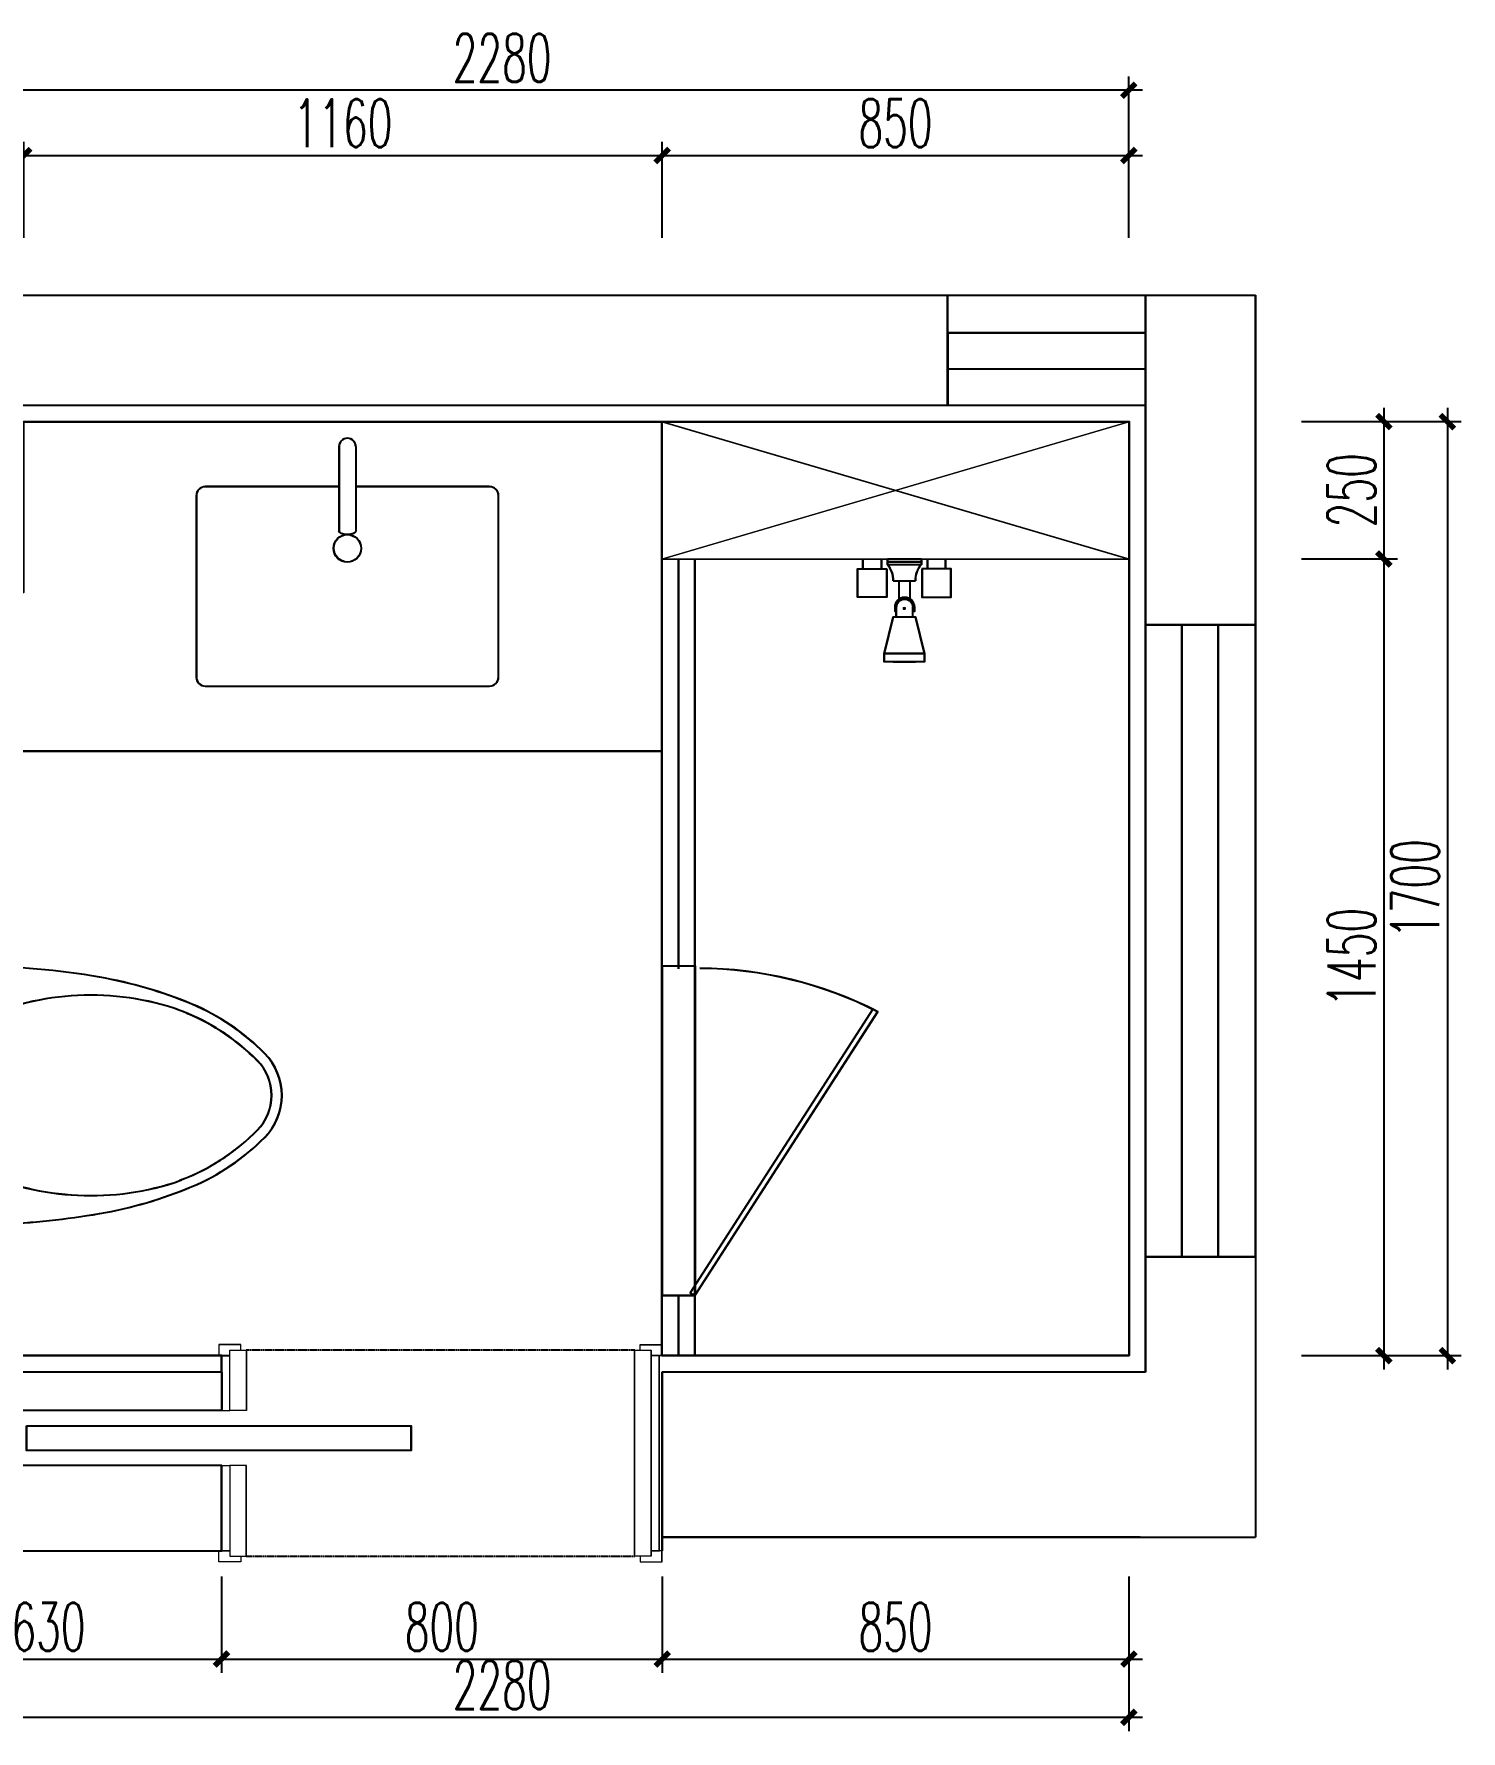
# Model space of a CAD drawing. Header units: inches. Extents: x 24920 to 61775, y 10942 to 38819.
# Drawn here: x 47896 to 50494, y 16037 to 19126 of the extents above; entities that cross this region are included whole.
import ezdxf

# ---------------------------------------------------------------- set-up
doc = ezdxf.new("R2010")
doc.units = ezdxf.units.IN
doc.header["$MEASUREMENT"] = 0
doc.header["$PDMODE"] = 1
doc.linetypes.add('DASHED', pattern=[3.75, 2.5, -1.25])
for name, color, linetype in [('AR-Wall-Finsh-内装完成面', 30, 'Continuous'), ('AR-Walls New-新建墙体', 130, 'Continuous'), ('AR-Walls-建筑墙体', 200, 'Continuous'), ('AR-Window-建筑原窗', 70, 'Continuous'), ('FF-Above-上面看线', 251, 'Continuous'), ('FF-Doors-平面门', 60, 'Continuous'), ('FF-Fixt-平面洁具', 31, 'Continuous')]:
    doc.layers.add(name, color=color, linetype=linetype)
doc.layers.add('FF-Doors-Line平面门套', color=60, linetype='Continuous', lineweight=13)
doc.layers.add('FF-Mill-到顶固定家具', color=40, linetype='Continuous', lineweight=13)
doc.styles.add('DIM', font='simplex.shx', dxfattribs={"width": 0.6, "bigfont": 'extfont.shx'})
doc.dimstyles.new('1比25', dxfattribs={"dimscale": 25, "dimtxt": 3.5, "dimasz": 1, "dimexe": 1, "dimexo": 1, "dimgap": 0.6, "dimtad": 1, "dimdec": 0, "dimrnd": 5, "dimzin": 0, "dimdsep": 46, "dimtxsty": 'DIM', "dimblk": 'ARCHTICK', "dimcen": 0.09, "dimdle": 1, "dimclrd": 1, "dimclre": 1, "dimclrt": 1, "dimadec": 0, "dimazin": 0, "dimtfac": 1, "dimtdec": 0, "dimtix": 1, "dimtmove": 2, "dimatfit": 3, "dimldrblk": '引线箭头（自定义）', "dimfxl": 0, "dimtolj": 1, "dimtzin": 0, "dimarcsym": 0})

# ---------------------------------------------------------------- blocks, each defined once
blk = doc.blocks.new('_ArchTick')
at = {"color": 0, "linetype": 'ByBlock', "const_width": 0.4}
blk.add_lwpolyline([(-0.5, -0.5), (0.5, 0.5)], dxfattribs=at)
blk = doc.blocks.new('*D1088')
at = {"color": 1, "lineweight": -2, "transparency": 16777216}
for p, q in [((47686.5, 18813.2), (48006.5, 18813.2)), ((47711.5, 18663.2), (47711.5, 18838.2)), ((47981.5, 18663.2), (47981.5, 18838.2))]:
    blk.add_line(p, q, dxfattribs=at)
at = {"layer": 'Defpoints', "color": 0, "transparency": 16777216}
for p in [(47981.5, 18813.2), (47711.5, 18018.8), (47981.5, 18018.9)]:
    blk.add_point(p, dxfattribs=at)
at = {"color": 1, "lineweight": -2, "transparency": 16777216, "xscale": 25, "yscale": 25, "zscale": 25, "rotation": 180}
blk.add_blockref('_ArchTick', (47711.5, 18813.2), dxfattribs=at)
at = {"color": 1, "lineweight": -2, "transparency": 16777216, "xscale": 25, "yscale": 25, "zscale": 25}
blk.add_blockref('_ArchTick', (47981.5, 18813.2), dxfattribs=at)
at = {"color": 1, "transparency": 16777216, "insert": (47846.5, 18872), "char_height": 87.5, "attachment_point": 5, "style": 'DIM'}
blk.add_mtext('\\A1;270', dxfattribs=at)
blk = doc.blocks.new('引线箭头（自定义）')
at = {"linetype": 'ByBlock', "lineweight": -2}
h = blk.add_hatch(color=8, dxfattribs=at)
h.dxf.hatch_style = 1
h.paths.add_polyline_path([(-1.2, -0.96), (-0.31, 0), (-1.2, 0.96), (-0.91, 1.21), (0, 0), (-0.91, -1.21)])
at = {"color": 0, "linetype": 'ByBlock', "lineweight": -2}
blk.add_line((-0.31, 0), (-4.75, 0), dxfattribs=at)
blk.add_lwpolyline([(-1.2, -0.96), (-0.31, 0), (-1.2, 0.96), (-0.91, 1.21), (0, 0), (-0.91, -1.21)], close=True, dxfattribs=at)
blk = doc.blocks.new('*D1089')
at = {"color": 1, "lineweight": -2, "transparency": 16777216}
for p, q in [((47956.5, 18813.2), (49168.9, 18813.2)), ((47981.5, 18663.2), (47981.5, 18838.2)), ((49143.9, 18663.2), (49143.9, 18838.2))]:
    blk.add_line(p, q, dxfattribs=at)
at = {"layer": 'Defpoints', "color": 0, "transparency": 16777216}
for p in [(49143.9, 18813.2), (47981.5, 18018.9), (49143.9, 17941.3)]:
    blk.add_point(p, dxfattribs=at)
at = {"color": 1, "lineweight": -2, "transparency": 16777216, "xscale": 25, "yscale": 25, "zscale": 25, "rotation": 180}
blk.add_blockref('_ArchTick', (47981.5, 18813.2), dxfattribs=at)
at = {"color": 1, "lineweight": -2, "transparency": 16777216, "xscale": 25, "yscale": 25, "zscale": 25}
blk.add_blockref('_ArchTick', (49143.9, 18813.2), dxfattribs=at)
at = {"color": 1, "transparency": 16777216, "insert": (48562.7, 18872), "char_height": 87.5, "attachment_point": 5, "style": 'DIM'}
blk.add_mtext('\\A1;1160', dxfattribs=at)
blk = doc.blocks.new('*D1090')
at = {"color": 1, "lineweight": -2, "transparency": 16777216}
for p, q in [((49118.9, 18813.2), (50018.5, 18813.2)), ((49143.9, 18663.2), (49143.9, 18838.2)), ((49993.5, 18663.2), (49993.5, 18838.2))]:
    blk.add_line(p, q, dxfattribs=at)
at = {"layer": 'Defpoints', "color": 0, "transparency": 16777216}
for p in [(49993.5, 18813.2), (49993.5, 18011.8), (49143.9, 17941.3)]:
    blk.add_point(p, dxfattribs=at)
at = {"color": 1, "lineweight": -2, "transparency": 16777216, "xscale": 25, "yscale": 25, "zscale": 25, "rotation": 180}
blk.add_blockref('_ArchTick', (49143.9, 18813.2), dxfattribs=at)
at = {"color": 1, "lineweight": -2, "transparency": 16777216, "xscale": 25, "yscale": 25, "zscale": 25}
blk.add_blockref('_ArchTick', (49993.5, 18813.2), dxfattribs=at)
at = {"color": 1, "transparency": 16777216, "insert": (49568.7, 18872), "char_height": 87.5, "attachment_point": 5, "style": 'DIM'}
blk.add_mtext('\\A1;850', dxfattribs=at)
blk = doc.blocks.new('*D1091')
at = {"color": 1, "lineweight": -2, "transparency": 16777216}
for p, q in [((47711.5, 18782), (47711.5, 18957)), ((49993.5, 18782), (49993.5, 18957)), ((50018.5, 18932), (47686.5, 18932))]:
    blk.add_line(p, q, dxfattribs=at)
at = {"layer": 'Defpoints', "color": 0, "transparency": 16777216}
for p in [(47711.5, 18932), (47711.5, 18718.1), (49993.5, 18718.1)]:
    blk.add_point(p, dxfattribs=at)
at = {"color": 1, "lineweight": -2, "transparency": 16777216, "xscale": 25, "yscale": 25, "zscale": 25, "rotation": 180}
blk.add_blockref('_ArchTick', (47711.5, 18932), dxfattribs=at)
at = {"color": 1, "lineweight": -2, "transparency": 16777216, "xscale": 25, "yscale": 25, "zscale": 25}
blk.add_blockref('_ArchTick', (49993.5, 18932), dxfattribs=at)
at = {"color": 1, "transparency": 16777216, "insert": (48852.5, 18990.8), "char_height": 87.5, "attachment_point": 5, "style": 'DIM'}
blk.add_mtext('\\A1;2280', dxfattribs=at)
blk = doc.blocks.new('*D1092')
at = {"color": 1, "lineweight": -2, "transparency": 16777216}
for p, q in [((47263.1, 18353.9), (47263.1, 17703.8)), ((47413.1, 18328.9), (47238.1, 18328.9)), ((47413.1, 17728.8), (47238.1, 17728.8))]:
    blk.add_line(p, q, dxfattribs=at)
at = {"layer": 'Defpoints', "color": 0, "transparency": 16777216}
for p in [(48062.8, 18328.9), (47263.1, 17728.8), (48102, 17728.8)]:
    blk.add_point(p, dxfattribs=at)
at = {"color": 1, "lineweight": -2, "transparency": 16777216, "xscale": 25, "yscale": 25, "zscale": 25}
for p, rotation in [((47263.1, 18328.9), 90), ((47263.1, 17728.8), 270)]:
    blk.add_blockref('_ArchTick', p, dxfattribs=dict(at, rotation=rotation))
at = {"color": 1, "transparency": 16777216, "insert": (47204.4, 18028.8), "char_height": 87.5, "attachment_point": 5, "rotation": 90, "style": 'DIM'}
blk.add_mtext('\\A1;600', dxfattribs=at)
blk = doc.blocks.new('*D1093')
at = {"color": 1, "lineweight": -2, "transparency": 16777216}
for p, q in [((47263.1, 17753.8), (47263.1, 16573.9)), ((47413.1, 17728.8), (47238.1, 17728.8)), ((47413.1, 16598.9), (47238.1, 16598.9))]:
    blk.add_line(p, q, dxfattribs=at)
at = {"layer": 'Defpoints', "color": 0, "transparency": 16777216}
for p in [(48102, 17728.8), (47263.1, 16598.9), (47827.7, 16598.9)]:
    blk.add_point(p, dxfattribs=at)
at = {"color": 1, "lineweight": -2, "transparency": 16777216, "xscale": 25, "yscale": 25, "zscale": 25}
for p, rotation in [((47263.1, 17728.8), 90), ((47263.1, 16598.9), 270)]:
    blk.add_blockref('_ArchTick', p, dxfattribs=dict(at, rotation=rotation))
at = {"color": 1, "transparency": 16777216, "insert": (47204.4, 17163.8), "char_height": 87.5, "attachment_point": 5, "rotation": 90, "style": 'DIM'}
blk.add_mtext('\\A1;1130', dxfattribs=at)
blk = doc.blocks.new('*D1095')
at = {"color": 1, "lineweight": -2, "transparency": 16777216}
for p, q in [((47711.5, 16226.7), (47711.5, 16051.7)), ((48341.5, 16226.7), (48341.5, 16051.7)), ((47686.5, 16076.7), (48366.5, 16076.7))]:
    blk.add_line(p, q, dxfattribs=at)
at = {"layer": 'Defpoints', "color": 0, "transparency": 16777216}
for p in [(47711.5, 16628.8), (48341.5, 16598.8), (48341.5, 16076.7)]:
    blk.add_point(p, dxfattribs=at)
at = {"color": 1, "lineweight": -2, "transparency": 16777216, "xscale": 25, "yscale": 25, "zscale": 25, "rotation": 180}
blk.add_blockref('_ArchTick', (47711.5, 16076.7), dxfattribs=at)
at = {"color": 1, "lineweight": -2, "transparency": 16777216, "xscale": 25, "yscale": 25, "zscale": 25}
blk.add_blockref('_ArchTick', (48341.5, 16076.7), dxfattribs=at)
at = {"color": 1, "transparency": 16777216, "insert": (48026.5, 16135.4), "char_height": 87.5, "attachment_point": 5, "style": 'DIM'}
blk.add_mtext('\\A1;630', dxfattribs=at)
blk = doc.blocks.new('*D1096')
at = {"color": 1, "lineweight": -2, "transparency": 16777216}
for p, q in [((48341.5, 16226.7), (48341.5, 16051.7)), ((49143.9, 16226.7), (49143.9, 16051.7)), ((48316.5, 16076.7), (49168.9, 16076.7))]:
    blk.add_line(p, q, dxfattribs=at)
at = {"layer": 'Defpoints', "color": 0, "transparency": 16777216}
for p in [(48341.5, 16598.8), (49143.9, 16381.7), (49143.9, 16076.7)]:
    blk.add_point(p, dxfattribs=at)
at = {"color": 1, "lineweight": -2, "transparency": 16777216, "xscale": 25, "yscale": 25, "zscale": 25, "rotation": 180}
blk.add_blockref('_ArchTick', (48341.5, 16076.7), dxfattribs=at)
at = {"color": 1, "lineweight": -2, "transparency": 16777216, "xscale": 25, "yscale": 25, "zscale": 25}
blk.add_blockref('_ArchTick', (49143.9, 16076.7), dxfattribs=at)
at = {"color": 1, "transparency": 16777216, "insert": (48742.7, 16135.4), "char_height": 87.5, "attachment_point": 5, "style": 'DIM'}
blk.add_mtext('\\A1;800', dxfattribs=at)
blk = doc.blocks.new('*D1097')
at = {"color": 1, "lineweight": -2, "transparency": 16777216}
for p, q in [((49143.9, 16226.7), (49143.9, 16051.7)), ((49993.5, 16226.7), (49993.5, 16051.7)), ((49118.9, 16076.7), (50018.5, 16076.7))]:
    blk.add_line(p, q, dxfattribs=at)
at = {"layer": 'Defpoints', "color": 0, "transparency": 16777216}
for p in [(49993.5, 16666.7), (49143.9, 16381.7), (49993.5, 16076.7)]:
    blk.add_point(p, dxfattribs=at)
at = {"color": 1, "lineweight": -2, "transparency": 16777216, "xscale": 25, "yscale": 25, "zscale": 25, "rotation": 180}
blk.add_blockref('_ArchTick', (49143.9, 16076.7), dxfattribs=at)
at = {"color": 1, "lineweight": -2, "transparency": 16777216, "xscale": 25, "yscale": 25, "zscale": 25}
blk.add_blockref('_ArchTick', (49993.5, 16076.7), dxfattribs=at)
at = {"color": 1, "transparency": 16777216, "insert": (49568.7, 16135.4), "char_height": 87.5, "attachment_point": 5, "style": 'DIM'}
blk.add_mtext('\\A1;850', dxfattribs=at)
blk = doc.blocks.new('*D1098')
at = {"color": 1, "lineweight": -2, "transparency": 16777216}
for p, q in [((50457.8, 18353.9), (50457.8, 18053.9)), ((50307.8, 18328.9), (50482.8, 18328.9)), ((50307.8, 18078.9), (50482.8, 18078.9))]:
    blk.add_line(p, q, dxfattribs=at)
at = {"layer": 'Defpoints', "color": 0, "transparency": 16777216}
for p in [(49993.9, 18328.9), (49993.9, 18078.9), (50457.8, 18078.9)]:
    blk.add_point(p, dxfattribs=at)
at = {"color": 1, "lineweight": -2, "transparency": 16777216, "xscale": 25, "yscale": 25, "zscale": 25}
for p, rotation in [((50457.8, 18328.9), 90), ((50457.8, 18078.9), 270)]:
    blk.add_blockref('_ArchTick', p, dxfattribs=dict(at, rotation=rotation))
at = {"color": 1, "transparency": 16777216, "insert": (50399.1, 18203.9), "char_height": 87.5, "attachment_point": 5, "rotation": 90, "style": 'DIM'}
blk.add_mtext('\\A1;250', dxfattribs=at)
blk = doc.blocks.new('*D1099')
at = {"color": 1, "lineweight": -2, "transparency": 16777216}
for p, q in [((50457.8, 18103.9), (50457.8, 16603.9)), ((50307.8, 18078.9), (50482.8, 18078.9)), ((50307.8, 16628.9), (50482.8, 16628.9))]:
    blk.add_line(p, q, dxfattribs=at)
at = {"layer": 'Defpoints', "color": 0, "transparency": 16777216}
for p in [(49993.9, 18078.9), (49993.5, 16628.9), (50457.8, 16628.9)]:
    blk.add_point(p, dxfattribs=at)
at = {"color": 1, "lineweight": -2, "transparency": 16777216, "xscale": 25, "yscale": 25, "zscale": 25}
for p, rotation in [((50457.8, 18078.9), 90), ((50457.8, 16628.9), 270)]:
    blk.add_blockref('_ArchTick', p, dxfattribs=dict(at, rotation=rotation))
at = {"color": 1, "transparency": 16777216, "insert": (50399.1, 17353.9), "char_height": 87.5, "attachment_point": 5, "rotation": 90, "style": 'DIM'}
blk.add_mtext('\\A1;1450', dxfattribs=at)
blk = doc.blocks.new('*D1100')
at = {"color": 1, "lineweight": -2, "transparency": 16777216}
for p, q in [((47711.5, 16120.6), (47711.5, 15945.6)), ((49993.5, 16120.6), (49993.5, 15945.6)), ((50018.5, 15970.6), (47686.5, 15970.6))]:
    blk.add_line(p, q, dxfattribs=at)
at = {"layer": 'Defpoints', "color": 0, "transparency": 16777216}
for p in [(47711.5, 16628.8), (49993.5, 16176.3), (47711.5, 15970.6)]:
    blk.add_point(p, dxfattribs=at)
at = {"color": 1, "lineweight": -2, "transparency": 16777216, "xscale": 25, "yscale": 25, "zscale": 25, "rotation": 180}
blk.add_blockref('_ArchTick', (47711.5, 15970.6), dxfattribs=at)
at = {"color": 1, "lineweight": -2, "transparency": 16777216, "xscale": 25, "yscale": 25, "zscale": 25}
blk.add_blockref('_ArchTick', (49993.5, 15970.6), dxfattribs=at)
at = {"color": 1, "transparency": 16777216, "insert": (48852.5, 16029.4), "char_height": 87.5, "attachment_point": 5, "style": 'DIM'}
blk.add_mtext('\\A1;2280', dxfattribs=at)
blk = doc.blocks.new('*D1101')
at = {"color": 1, "lineweight": -2, "transparency": 16777216}
for p, q in [((50573.4, 18353.9), (50573.4, 16603.9)), ((50423.4, 18328.9), (50598.4, 18328.9)), ((50423.4, 16628.9), (50598.4, 16628.9))]:
    blk.add_line(p, q, dxfattribs=at)
at = {"layer": 'Defpoints', "color": 0, "transparency": 16777216}
for p in [(50340.9, 18328.9), (50340.9, 16628.9), (50573.4, 16628.9)]:
    blk.add_point(p, dxfattribs=at)
at = {"color": 1, "lineweight": -2, "transparency": 16777216, "xscale": 25, "yscale": 25, "zscale": 25}
for p, rotation in [((50573.4, 18328.9), 90), ((50573.4, 16628.9), 270)]:
    blk.add_blockref('_ArchTick', p, dxfattribs=dict(at, rotation=rotation))
at = {"color": 1, "transparency": 16777216, "insert": (50514.6, 17478.9), "char_height": 87.5, "attachment_point": 5, "rotation": 90, "style": 'DIM'}
blk.add_mtext('\\A1;1700', dxfattribs=at)
blk = doc.blocks.new('dhereh')
at = {"color": 4}
blk.add_line((50223.9, 16808.9), (50223.9, 16298.8), dxfattribs=at)
at = {"layer": 'AR-Wall-Finsh-内装完成面', "color": 3, "linetype": 'ByBlock', "ltscale": 5}
for points in [[(48341.5, 16598.8), (48341.5, 16628.8), (47711.5, 16628.8), (47711.5, 18018.8), (47981.5, 18018.8), (47981.5, 18328.8), (49993.5, 18328.8), (49993.5, 16628.8), (49143.5, 16628.8)], [(48341.9, 16598.9), (48341.9, 16628.9), (47711.9, 16628.9), (47711.9, 18018.9), (47981.9, 18018.9), (47981.9, 18328.9), (49993.9, 18328.9), (49993.9, 16628.9), (49143.9, 16628.9)]]:
    blk.add_lwpolyline(points, dxfattribs=at)
at = {"layer": 'AR-Walls New-新建墙体', "linetype": 'ByBlock', "ltscale": 5}
for p, q in [((48341.5, 16598.8), (47681.5, 16598.8)), ((48341.9, 16598.9), (47681.9, 16598.9)), ((48341.5, 16598.8), (48341.5, 16528.8)), ((48341.9, 16598.9), (48341.9, 16528.9)), ((48341.5, 16528.8), (47681.5, 16528.8)), ((48341.5, 16528.8), (47681.5, 16528.8)), ((48341.9, 16528.9), (47681.9, 16528.9)), ((48341.9, 16528.9), (47681.9, 16528.9)), ((49143.5, 16298.8), (49143.5, 16273.8)), ((49143.9, 16298.9), (49143.9, 16273.9))]:
    blk.add_line(p, q, dxfattribs=at)
at = {"layer": 'AR-Walls-建筑墙体', "color": 4, "linetype": 'ByBlock', "ltscale": 5}
for p, q in [((47511.5, 18558.8), (49663.5, 18558.8)), ((49541.9, 18558.9), (49663.9, 18558.9)), ((49663.5, 18358.8), (49663.5, 18558.8)), ((50023.5, 18558.8), (50223.5, 18558.8)), ((50023.5, 18558.8), (50023.5, 18358.8)), ((50023.9, 18558.9), (50223.9, 18558.9)), ((50223.5, 18558.8), (50223.5, 17958.8)), ((50223.9, 18558.9), (50223.9, 17958.9)), ((47951.5, 18358.8), (49663.5, 18358.8)), ((47951.9, 18358.9), (49663.9, 18358.9)), ((50023.5, 18358.8), (50023.5, 17958.8)), ((50023.9, 18358.9), (50023.9, 17958.9)), ((50023.5, 17958.8), (50223.5, 17958.8)), ((50223.5, 17958.8), (50023.5, 17958.8)), ((50023.9, 17958.9), (50223.9, 17958.9)), ((50223.9, 17958.9), (50023.9, 17958.9)), ((50023.5, 16808.8), (50223.5, 16808.8)), ((50223.5, 16808.8), (50023.5, 16808.8)), ((50023.5, 16808.8), (50023.5, 16598.8)), ((50023.9, 16808.9), (50223.9, 16808.9)), ((50223.9, 16808.9), (50023.9, 16808.9)), ((50023.9, 16808.9), (50023.9, 16598.9)), ((50023.5, 16598.8), (49143.5, 16598.8)), ((49143.5, 16598.8), (49143.5, 16298.8)), ((50023.9, 16598.9), (49143.9, 16598.9)), ((48341.5, 16428.8), (47681.5, 16428.8)), ((48341.9, 16428.9), (47681.9, 16428.9)), ((49143.5, 16298.8), (50223.9, 16298.8)), ((49143.9, 16298.9), (50013.9, 16298.9)), ((47511.5, 16273.8), (48341.5, 16273.8)), ((47691.9, 16273.9), (48341.9, 16273.9))]:
    blk.add_line(p, q, dxfattribs=at)
at = {"layer": 'AR-Walls-建筑墙体', "linetype": 'ByBlock', "ltscale": 5}
for p, q in [((49663.9, 18358.9), (49663.9, 18558.9)), ((50023.9, 18558.9), (50023.9, 18358.9)), ((49663.5, 18490.8), (49663.5, 18358.8)), ((49663.9, 18490.9), (49663.9, 18358.9)), ((49143.9, 16598.9), (49143.9, 16298.9)), ((48341.5, 16273.8), (48341.5, 16428.8)), ((48341.9, 16273.9), (48341.9, 16428.9))]:
    blk.add_line(p, q, dxfattribs=at)
at = {"layer": 'AR-Window-建筑原窗', "linetype": 'ByBlock', "ltscale": 5}
for p, q in [((49663.5, 18558.8), (50023.5, 18558.8)), ((49663.9, 18558.9), (50023.9, 18558.9)), ((49663.5, 18490.8), (50023.5, 18490.8)), ((49663.9, 18490.9), (50023.9, 18490.9)), ((49663.5, 18424.8), (50023.5, 18424.8)), ((49663.9, 18424.9), (50023.9, 18424.9)), ((49663.5, 18358.8), (50023.5, 18358.8)), ((49663.9, 18358.9), (50023.9, 18358.9)), ((50023.5, 17958.8), (50023.5, 16808.8)), ((50023.9, 17958.9), (50023.9, 16808.9)), ((50089.5, 17958.8), (50089.5, 16808.8)), ((50089.9, 17958.9), (50089.9, 16808.9)), ((50155.5, 17958.8), (50155.5, 16808.8)), ((50155.9, 17958.9), (50155.9, 16808.9)), ((50223.5, 17958.8), (50223.5, 16808.8)), ((50223.9, 17958.9), (50223.9, 16808.9))]:
    blk.add_line(p, q, dxfattribs=at)
at = {"layer": 'FF-Above-上面看线', "linetype": 'DASHED'}
for p, q in [((49093.5, 16638.8), (48386.5, 16638.8)), ((49093.9, 16638.9), (48386.9, 16638.9)), ((48386.5, 16263.8), (49093.5, 16263.8)), ((48386.9, 16263.9), (49093.9, 16263.9))]:
    blk.add_line(p, q, dxfattribs=at)
at = {"layer": 'FF-Doors-Line平面门套', "ltscale": 1000}
for points in [[(48376.5, 16638.8), (48376.5, 16648.8), (48336.5, 16648.8), (48336.5, 16628.8), (48356.5, 16628.8)], [(48376.9, 16638.9), (48376.9, 16648.9), (48336.9, 16648.9), (48336.9, 16628.9), (48356.9, 16628.9)], [(48356.5, 16528.8), (48356.5, 16638.8), (48386.5, 16638.8), (48386.5, 16528.8), (48356.5, 16528.8)], [(48356.9, 16528.9), (48356.9, 16638.9), (48386.9, 16638.9), (48386.9, 16528.9), (48356.9, 16528.9)], [(49123.5, 16638.8), (49123.5, 16263.8), (49093.5, 16263.8), (49093.5, 16638.8), (49123.5, 16638.8)], [(49123.9, 16638.9), (49123.9, 16263.9), (49093.9, 16263.9), (49093.9, 16638.9), (49123.9, 16638.9)], [(49103.5, 16638.8), (49103.5, 16648.8), (49143.5, 16648.8), (49143.5, 16628.8), (49123.5, 16628.8)], [(49103.9, 16638.9), (49103.9, 16648.9), (49143.9, 16648.9), (49143.9, 16628.9), (49123.9, 16628.9)], [(48356.5, 16428.8), (48356.5, 16263.8), (48386.5, 16263.8), (48386.5, 16428.8), (48356.5, 16428.8)], [(48356.9, 16428.9), (48356.9, 16263.9), (48386.9, 16263.9), (48386.9, 16428.9), (48356.9, 16428.9)], [(48376.5, 16263.8), (48376.5, 16253.8), (48336.5, 16253.8), (48336.5, 16273.8), (48356.5, 16273.8)], [(48376.9, 16263.9), (48376.9, 16253.9), (48336.9, 16253.9), (48336.9, 16273.9), (48356.9, 16273.9)], [(49103.5, 16263.8), (49103.5, 16253.8), (49143.5, 16253.8), (49143.5, 16273.8), (49123.5, 16273.8)], [(49103.9, 16263.9), (49103.9, 16253.9), (49143.9, 16253.9), (49143.9, 16273.9), (49123.9, 16273.9)]]:
    blk.add_lwpolyline(points, dxfattribs=at)
for points in [[(48341.5, 16528.8), (48356.5, 16528.8), (48356.5, 16628.8), (48341.5, 16628.8)], [(48341.9, 16528.9), (48356.9, 16528.9), (48356.9, 16628.9), (48341.9, 16628.9)], [(49138.5, 16628.8), (49123.5, 16628.8), (49123.5, 16273.8), (49138.5, 16273.8)], [(49138.9, 16628.9), (49123.9, 16628.9), (49123.9, 16273.9), (49138.9, 16273.9)], [(48341.5, 16428.8), (48356.5, 16428.8), (48356.5, 16273.8), (48341.5, 16273.8)], [(48341.9, 16428.9), (48356.9, 16428.9), (48356.9, 16273.9), (48341.9, 16273.9)]]:
    blk.add_lwpolyline(points, close=True, dxfattribs=at)
at = {"layer": 'FF-Doors-平面门', "linetype": 'ByBlock', "ltscale": 5}
for points in [[(47986.5, 16501.3), (48686.5, 16501.3), (48686.5, 16456.3), (47986.5, 16456.3)], [(47986.9, 16501.4), (48686.9, 16501.4), (48686.9, 16456.4), (47986.9, 16456.4)]]:
    blk.add_lwpolyline(points, close=True, dxfattribs=at)
at = {"layer": 'FF-Fixt-平面洁具', "color": 1, "linetype": 'ByBlock', "ltscale": 5}
for p, q in [((49143.5, 16628.8), (49143.5, 18328.8)), ((49143.9, 16628.9), (49143.9, 18328.9)), ((49173.5, 17333), (49173.5, 18078.8)), ((49173.9, 17333.2), (49173.9, 18078.9)), ((49203.5, 16628.8), (49203.5, 18078.8)), ((49203.9, 16628.9), (49203.9, 18078.9)), ((49143.5, 17338.6), (49203.5, 17338.6)), ((49143.9, 17338.7), (49203.9, 17338.7)), ((49143.5, 16738.6), (49203.5, 16738.6)), ((49143.9, 16738.7), (49203.9, 16738.7)), ((49173.5, 16628.8), (49173.5, 16738.6)), ((49173.9, 16628.9), (49173.9, 16738.7))]:
    blk.add_line(p, q, dxfattribs=at)
at = {"layer": 'FF-Fixt-平面洁具', "color": 250, "linetype": 'ByBlock', "ltscale": 5}
for p, q in [((48555.2, 18283.2), (48555.2, 18130.1)), ((48555.6, 18283.4), (48555.6, 18130.2)), ((48585.9, 18283.2), (48585.9, 18130.1)), ((48586.3, 18283.4), (48586.3, 18130.2))]:
    blk.add_line(p, q, dxfattribs=at)
at = {"layer": 'FF-Fixt-平面洁具', "color": 2, "linetype": 'ByBlock', "ltscale": 5}
for p, q in [((48295.4, 18194), (48295.4, 17864)), ((48295.8, 18194.1), (48295.8, 17864.1)), ((48555.2, 18210.5), (48311.9, 18210.5)), ((48555.6, 18210.6), (48312.3, 18210.6)), ((48829.2, 18210.5), (48585.9, 18210.5)), ((48829.6, 18210.6), (48586.3, 18210.6)), ((48845.7, 17864), (48845.7, 18194)), ((48846.1, 17864.1), (48846.1, 18194.1)), ((48311.9, 17847.5), (48829.2, 17847.5)), ((48312.3, 17847.6), (48829.6, 17847.6)), ((49143.5, 17728.8), (47711.5, 17728.8)), ((49143.9, 17728.9), (47711.9, 17728.9))]:
    blk.add_line(p, q, dxfattribs=at)
at = {"layer": 'FF-Fixt-平面洁具', "color": 8, "linetype": 'ByBlock', "ltscale": 5}
for p, q in [((49553.5, 18078.8), (49615.5, 18078.8)), ((49553.5, 18078.8), (49553.5, 18068.8)), ((49553.5, 18073.8), (49615.5, 18073.8)), ((49553.9, 18078.9), (49615.9, 18078.9)), ((49553.9, 18078.9), (49553.9, 18068.9)), ((49553.9, 18073.9), (49615.9, 18073.9)), ((49615.5, 18078.8), (49615.5, 18068.8)), ((49615.9, 18078.9), (49615.9, 18068.9)), ((49553.5, 18068.8), (49615.5, 18068.8)), ((49553.9, 18068.9), (49615.9, 18068.9)), ((49564.9, 18039.1), (49604.9, 18039.1)), ((49574.9, 18039.1), (49574.9, 18005.5)), ((49594.9, 18039.1), (49594.9, 18006.4)), ((49564.5, 18038.9), (49604.5, 18038.9)), ((49574.5, 18038.9), (49574.5, 18005.4)), ((49594.5, 18038.9), (49594.5, 18006.3)), ((49570.1, 17973.9), (49570.2, 17991)), ((49570.5, 17974), (49570.6, 17991.2)), ((49587, 17988.8), (49582, 17988.8)), ((49587.4, 17988.9), (49582.4, 17988.9)), ((49584.5, 17986.3), (49584.5, 17991.3)), ((49584.9, 17986.4), (49584.9, 17991.4)), ((49600.1, 17973.9), (49600.2, 17990.9)), ((49600.5, 17974.1), (49600.6, 17991)), ((49564.5, 17973.8), (49604.5, 17973.8)), ((49564.9, 17973.9), (49604.9, 17973.9)), ((49564.5, 17891.8), (49604.5, 17891.8)), ((49564.9, 17891.9), (49604.9, 17891.9))]:
    blk.add_line(p, q, dxfattribs=at)
at = {"layer": 'FF-Fixt-平面洁具', "color": 8, "linetype": 'ByBlock', "ltscale": 5, "elevation": 0}
for points in [[(49509.3, 18060.8), (49509.3, 18078.8)], [(49509.7, 18060.9), (49509.7, 18078.9)], [(49542.7, 18078.8), (49542.7, 18060.8)], [(49543.1, 18078.9), (49543.1, 18060.9)], [(49626.4, 18078.8), (49626.4, 18060.8)], [(49626.7, 18078.9), (49626.7, 18060.9)], [(49659.7, 18060.8), (49659.7, 18078.8)], [(49660.1, 18060.9), (49660.1, 18078.9)]]:
    blk.add_lwpolyline(points, dxfattribs=at)
for points in [[(49552.4, 18060.8), (49552.4, 18009.4), (49499.6, 18009.4), (49499.6, 18060.8)], [(49552.8, 18060.9), (49552.8, 18009.5), (49500, 18009.5), (49500, 18060.9)], [(49616.6, 18060.8), (49616.6, 18009.4), (49669.4, 18009.4), (49669.4, 18060.8)], [(49617, 18060.9), (49617, 18009.5), (49669.8, 18009.5), (49669.8, 18060.9)]]:
    blk.add_lwpolyline(points, close=True, dxfattribs=at)
for points in [[(49600.2, 17983.8), (49603.2, 17983.8), (49603.2, 17990.9, 1), (49567.2, 17990.9), (49567.2, 17983.8), (49570.2, 17983.8)], [(49600.6, 17983.9), (49603.6, 17983.9), (49603.6, 17991, 1), (49567.6, 17991), (49567.6, 17983.9), (49570.6, 17983.9)], [(49570.2, 17990.9, -1), (49600.2, 17990.9)], [(49570.6, 17991, -1), (49600.6, 17991)]]:
    blk.add_lwpolyline(points, format="xyb", dxfattribs=at)
at = {"layer": 'FF-Fixt-平面洁具', "color": 8, "linetype": 'ByBlock', "ltscale": 5}
for points in [[(49548, 17906.8), (49564.5, 17973.8), (49604.5, 17973.8), (49621, 17906.8), (49548, 17906.8)], [(49548.4, 17906.9), (49564.9, 17973.9), (49604.9, 17973.9), (49621.4, 17906.9), (49548.4, 17906.9)]]:
    blk.add_lwpolyline(points, dxfattribs=at)
for points in [[(49548, 17906.8), (49621, 17906.8), (49621, 17891.8), (49548, 17891.8)], [(49548.4, 17906.9), (49621.4, 17906.9), (49621.4, 17891.9), (49548.4, 17891.9)]]:
    blk.add_lwpolyline(points, close=True, dxfattribs=at)
at = {"layer": 'FF-Fixt-平面洁具', "color": 1, "linetype": 'ByBlock', "ltscale": 5}
for points in [[(49143.5, 17338.6), (49143.5, 16738.6)], [(49143.9, 17338.7), (49143.9, 16738.7)], [(49203.5, 17338.6), (49203.5, 16738.6)], [(49203.9, 17338.7), (49203.9, 16738.7)]]:
    blk.add_lwpolyline(points, dxfattribs=at)
for points in [[(49203.5, 16738.6), (49536, 17254.6), (49527.2, 17259.3), (49194.7, 16743.4)], [(49203.9, 16738.7), (49536.4, 17254.7), (49527.6, 17259.5), (49195.1, 16743.5)]]:
    blk.add_lwpolyline(points, close=True, dxfattribs=at)
at = {"layer": 'FF-Fixt-平面洁具', "color": 250, "linetype": 'ByBlock', "ltscale": 5}
for centre in [(48570.6, 18098.2), (48571, 18098.4)]:
    blk.add_circle(centre, 25, dxfattribs=at)
for centre in [(48570.6, 18283.2), (48571, 18283.4)]:
    blk.add_arc(centre, 15.3, 0, 180, dxfattribs=at)
at = {"layer": 'FF-Fixt-平面洁具', "color": 2, "linetype": 'ByBlock', "ltscale": 5}
for centre, radius, start, end in [((48311.9, 18194), 16.5, 90, 180), ((48312.3, 18194.1), 16.5, 90, 180), ((48829.2, 18194), 16.5, 0, 90), ((48829.6, 18194.1), 16.5, 0, 90), ((48311.9, 17864), 16.5, 180, 270), ((48312.3, 17864.1), 16.5, 180, 270), ((48829.2, 17864), 16.5, 270, 0), ((48829.6, 17864.1), 16.5, 270, 0), ((47891.4, 16005.5), 1331.9, 80.1453, 90), ((47891.8, 16005.6), 1331.9, 80.1453, 90), ((47986.1, 16550.2), 778.9, 67.2477, 80.1453), ((47986.5, 16550.4), 778.9, 67.2477, 80.1453), ((48103.4, 16785), 499.9, 72.4094, 115.7301), ((48103.8, 16785.1), 499.9, 72.4094, 115.7301), ((48129.4, 16891.9), 408.4, 44.6448, 67.2477), ((48129.8, 16892.1), 408.4, 44.6448, 67.2477), ((47986.1, 16550.2), 760.2, 67.2477, 69.3267), ((47986.5, 16550.4), 760.2, 67.2477, 69.3267), ((48129.4, 16891.9), 389.7, 44.6448, 67.2477), ((48129.8, 16892.1), 389.7, 44.6448, 67.2477), ((48342.6, 17102.5), 108.7, 0, 44.6448), ((48343, 17102.6), 108.7, 0, 44.6448), ((48342.6, 17102.5), 90, 0, 44.6448), ((48343, 17102.6), 90, 0, 44.6448), ((48342.6, 17102.5), 90, 315.3552, 0), ((48343, 17102.6), 90, 315.3552, 0), ((48342.6, 17102.5), 108.7, 315.3552, 0), ((48343, 17102.6), 108.7, 315.3552, 0), ((48129.4, 17313.1), 389.7, 292.7523, 315.3552), ((48129.8, 17313.2), 389.7, 292.7523, 315.3552), ((48129.4, 17313.1), 408.4, 292.7523, 315.3552), ((48129.8, 17313.2), 408.4, 292.7523, 315.3552), ((48103.4, 17420.1), 499.9, 244.2699, 287.5906), ((48103.8, 17420.2), 499.9, 244.2699, 287.5906), ((47986.1, 17654.8), 778.9, 279.8547, 292.7523), ((47986.5, 17654.9), 778.9, 279.8547, 292.7523), ((47986.1, 17654.8), 760.2, 290.6733, 292.7523), ((47986.5, 17654.9), 760.2, 290.6733, 292.7523), ((47861, 18434.2), 1568.3, 272.7302, 279.4831), ((47861.4, 18434.3), 1568.3, 272.7302, 279.4831)]:
    blk.add_arc(centre, radius, start, end, dxfattribs=at)
at = {"layer": 'FF-Fixt-平面洁具', "color": 8, "linetype": 'ByBlock', "ltscale": 5}
for centre, start, end in [((49522.1, 18040.2), 358.2167, 42.2353), ((49522.5, 18040.4), 358.2167, 42.2353), ((49646.9, 18040.2), 137.7706, 181.7892), ((49647.3, 18040.4), 137.7706, 181.7892)]:
    blk.add_arc(centre, 42.5, start, end, dxfattribs=at)
at = {"layer": 'FF-Fixt-平面洁具', "color": 1, "linetype": 'ByBlock', "ltscale": 5}
for centre in [(49208.1, 16615.9), (49208.5, 16616.1)]:
    blk.add_arc(centre, 717.9, 62.8192, 89.6628, dxfattribs=at)
at = {"layer": 'FF-Fixt-平面洁具', "color": 250, "linetype": 'ByBlock', "ltscale": 5, "extrusion": (0, 0, -1)}
for centre, major_axis, start_param, end_param in [((48570.6, 18130.1), (-15.3, 0), 3.141593, 6.283185), ((48570.6, 18130.1), (15.3, 0), 1.570798, 3.141593), ((48571, 18130.2), (-15.3, 0), 3.141593, 6.283185), ((48571, 18130.2), (15.3, 0), 1.570798, 3.141593), ((48570.6, 18130.1), (15.3, 0), 0, 1.570794), ((48571, 18130.2), (15.3, 0), 0, 1.570794)]:
    blk.add_ellipse(centre, major_axis=major_axis, ratio=0.448066, start_param=start_param, end_param=end_param, dxfattribs=at)
at = {"layer": 'FF-Mill-到顶固定家具', "color": 8, "linetype": 'ByBlock', "ltscale": 5}
for p, q in [((49143.5, 18328.8), (49993.5, 18078.8)), ((49143.5, 18078.8), (49993.5, 18328.8)), ((49143.9, 18328.9), (49993.9, 18078.9)), ((49143.9, 18078.9), (49993.9, 18328.9))]:
    blk.add_line(p, q, dxfattribs=at)
at = {"layer": 'FF-Mill-到顶固定家具', "color": 2, "linetype": 'ByBlock', "ltscale": 5}
for points in [[(49143.5, 18078.8), (49993.5, 18078.8), (49993.5, 18328.8), (49143.5, 18328.8)], [(49143.9, 18078.9), (49993.9, 18078.9), (49993.9, 18328.9), (49143.9, 18328.9)]]:
    blk.add_lwpolyline(points, close=True, dxfattribs=at)
for base, p1, p2, picture, middle in [((47711.5, 18932), (49993.5, 18718.1), (47711.5, 18718.1), '*D1091', (48852.5, 18990.8)), ((47981.5, 18813.2), (47711.5, 18018.8), (47981.5, 18018.9), '*D1088', (47846.5, 18872)), ((49143.9, 18813.2), (47981.5, 18018.9), (49143.9, 17941.3), '*D1089', (48562.7, 18872)), ((49993.5, 18813.2), (49143.9, 17941.3), (49993.5, 18011.8), '*D1090', (49568.7, 18872)), ((49993.5, 16076.7), (49143.9, 16381.7), (49993.5, 16666.7), '*D1097', (49568.7, 16135.4)), ((48341.5, 16076.7), (47711.5, 16628.8), (48341.5, 16598.8), '*D1095', (48026.5, 16135.4)), ((47711.5, 15970.6), (49993.5, 16176.3), (47711.5, 16628.8), '*D1100', (48852.5, 16029.4)), ((49143.9, 16076.7), (48341.5, 16598.8), (49143.9, 16381.7), '*D1096', (48742.7, 16135.4))]:
    dim = blk.add_linear_dim(base=base, p1=p1, p2=p2, dimstyle='1比25')
    dim.commit()
    dim.dimension.update_dxf_attribs({"geometry": picture, "text_midpoint": middle})
for base, p1, p2, picture, middle in [((47263.1, 17728.8), (48062.8, 18328.9), (48102, 17728.8), '*D1092', (47204.4, 18028.8)), ((50457.8, 18078.9), (49993.9, 18328.9), (49993.9, 18078.9), '*D1098', (50399.1, 18203.9)), ((50573.4, 16628.9), (50340.9, 18328.9), (50340.9, 16628.9), '*D1101', (50514.6, 17478.9)), ((50457.8, 16628.9), (49993.9, 18078.9), (49993.5, 16628.9), '*D1099', (50399.1, 17353.9)), ((47263.1, 16598.9), (48102, 17728.8), (47827.7, 16598.9), '*D1093', (47204.4, 17163.8))]:
    dim = blk.add_linear_dim(base=base, p1=p1, p2=p2, angle=270, dimstyle='1比25')
    dim.commit()
    dim.dimension.update_dxf_attribs({"geometry": picture, "text_midpoint": middle})

msp = doc.modelspace()

# ---------------------------------------------------------------- block references
msp.add_blockref('dhereh', (-104.5, 91.5))

doc.saveas('drawing.dxf')
